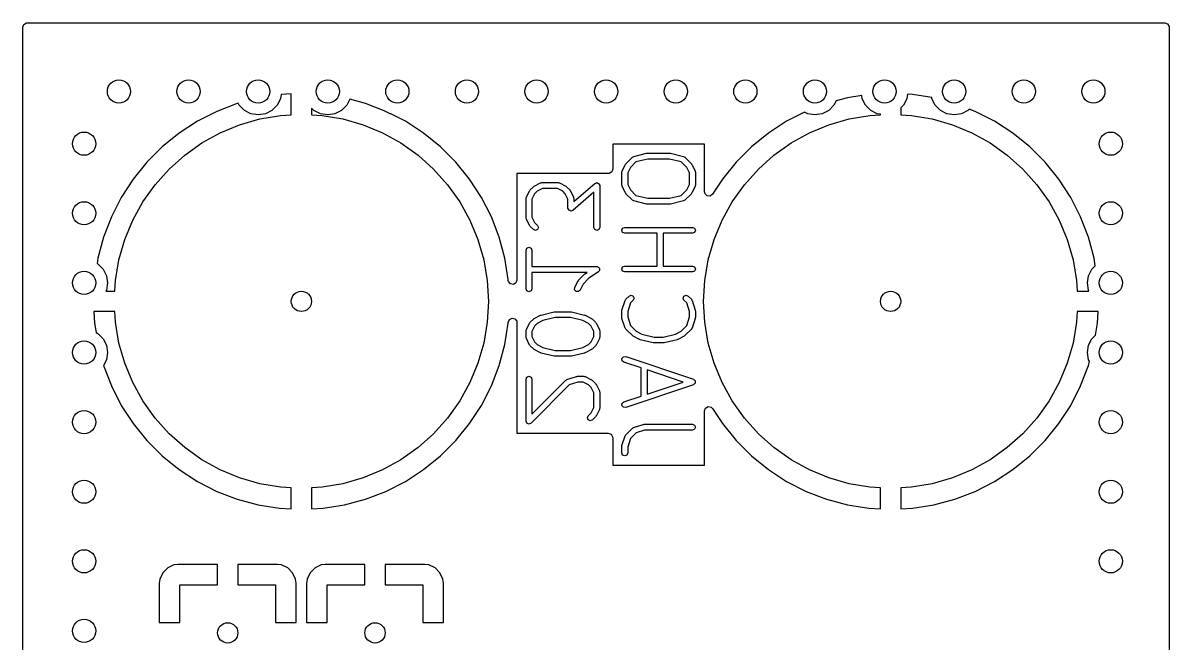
# Model space of a CAD drawing. Extents: x 5.46 to 6.24, y -4.92 to -3.35.
# Drawn here: x 5.458 to 6.235, y -3.766 to -3.345 of the extents above; entities that cross this region are included whole.
import ezdxf

# ---------------------------------------------------------------- set-up
doc = ezdxf.new("R2010")
doc.units = 0
doc.header["$MEASUREMENT"] = 0
doc.layers.add('BLACK', color=7, linetype='CONTINUOUS')

msp = doc.modelspace()

# ---------------------------------------------------------------- linework, layer by layer
at = {"layer": 'BLACK', "linetype": 'CONTINUOUS'}
for p, q in [((5.4582, -3.34606), (5.45995, -3.34505)), ((5.45995, -3.34505), (5.46046, -3.345)), ((5.46046, -3.345), (6.23254, -3.345)), ((6.23254, -3.345), (6.23444, -3.3457)), ((5.4575, -3.34796), (5.4582, -3.34606)), ((5.4575, -3.54098), (5.4575, -3.34796)), ((6.23444, -3.3457), (6.23545, -3.34745)), ((6.23545, -3.34745), (6.2355, -3.34796)), ((6.2355, -3.34796), (6.2355, -4.92004)), ((5.60288, -3.39975), (5.58908, -3.40504)), ((5.60365, -3.39954), (5.60288, -3.39975)), ((5.60433, -3.40087), (5.60365, -3.39954)), ((5.63227, -3.39644), (5.63001, -3.40087)), ((5.63272, -3.39356), (5.63227, -3.39644)), ((5.63952, -3.3932), (5.63272, -3.39356)), ((5.63952, -3.40739), (5.63952, -3.3932)), ((5.63952, -3.3932), (5.63952, -3.3932)), ((5.6793, -3.39685), (5.67726, -3.40087)), ((5.69012, -3.39975), (5.6793, -3.39685)), ((5.70273, -3.40459), (5.69012, -3.39975)), ((6.00943, -3.39799), (6.00796, -3.40087)), ((6.01715, -3.39592), (6.00943, -3.39799)), ((6.02694, -3.39437), (6.01715, -3.39592)), ((6.01715, -3.39592), (6.01715, -3.39592)), ((6.02727, -3.39644), (6.02694, -3.39437)), ((6.02952, -3.40087), (6.02727, -3.39644)), ((6.05746, -3.39644), (6.05521, -3.40087)), ((6.05794, -3.39344), (6.05746, -3.39644)), ((6.06126, -3.39361), (6.05794, -3.39344)), ((6.07439, -3.39569), (6.06126, -3.39361)), ((6.07451, -3.39644), (6.07439, -3.39569)), ((6.07677, -3.40087), (6.07451, -3.39644)), ((5.58908, -3.40504), (5.57592, -3.41175)), ((5.58908, -3.40504), (5.58908, -3.40504)), ((5.60784, -3.40438), (5.60433, -3.40087)), ((5.61226, -3.40664), (5.60784, -3.40438)), ((5.61717, -3.40741), (5.61226, -3.40664)), ((5.62207, -3.40664), (5.61717, -3.40741)), ((5.6265, -3.40438), (5.62207, -3.40664)), ((5.63001, -3.40087), (5.6265, -3.40438)), ((5.63228, -3.4078), (5.63952, -3.40739)), ((5.65508, -3.40438), (5.65348, -3.40278)), ((5.65348, -3.40278), (5.65348, -3.40739)), ((5.65348, -3.40739), (5.66072, -3.4078)), ((5.65951, -3.40664), (5.65508, -3.40438)), ((5.66441, -3.40741), (5.65951, -3.40664)), ((5.66932, -3.40664), (5.66441, -3.40741)), ((5.67374, -3.40438), (5.66932, -3.40664)), ((5.67726, -3.40087), (5.67374, -3.40438)), ((5.70675, -3.40664), (5.70273, -3.40459)), ((5.70718, -3.4067), (5.70675, -3.40664)), ((5.71708, -3.41175), (5.70718, -3.4067)), ((5.98809, -3.40555), (5.97592, -3.41175)), ((5.99022, -3.40664), (5.98809, -3.40555)), ((5.99512, -3.40741), (5.99022, -3.40664)), ((6.00003, -3.40664), (5.99512, -3.40741)), ((6.00445, -3.40438), (6.00003, -3.40664)), ((6.00796, -3.40087), (6.00445, -3.40438)), ((6.03304, -3.40438), (6.02952, -3.40087)), ((6.03228, -3.4078), (6.03952, -3.40739)), ((6.03746, -3.40664), (6.03304, -3.40438)), ((6.03952, -3.40696), (6.03746, -3.40664)), ((6.03952, -3.40739), (6.03952, -3.40696)), ((6.05521, -3.40087), (6.05348, -3.40259)), ((6.05348, -3.40259), (6.05348, -3.40739)), ((6.05348, -3.40739), (6.06072, -3.4078)), ((6.08028, -3.40438), (6.07677, -3.40087)), ((6.0847, -3.40664), (6.08028, -3.40438)), ((6.08961, -3.40741), (6.0847, -3.40664)), ((6.09452, -3.40664), (6.08961, -3.40741)), ((6.09894, -3.40438), (6.09452, -3.40664)), ((6.09984, -3.40348), (6.09894, -3.40438)), ((6.10392, -3.40504), (6.09984, -3.40348)), ((6.11708, -3.41175), (6.10392, -3.40504)), ((6.10392, -3.40504), (6.10392, -3.40504)), ((5.57592, -3.41175), (5.56353, -3.4198)), ((5.5914, -3.41958), (5.60455, -3.41413)), ((5.60455, -3.41413), (5.61824, -3.41018)), ((5.61824, -3.41018), (5.63228, -3.4078)), ((5.66072, -3.4078), (5.67476, -3.41018)), ((5.67476, -3.41018), (5.68845, -3.41413)), ((5.68845, -3.41413), (5.7016, -3.41958)), ((5.72947, -3.4198), (5.71708, -3.41175)), ((5.97592, -3.41175), (5.96353, -3.4198)), ((5.9914, -3.41958), (6.00455, -3.41413)), ((6.00455, -3.41413), (6.01824, -3.41018)), ((6.01824, -3.41018), (6.03228, -3.4078)), ((6.06072, -3.4078), (6.07476, -3.41018)), ((6.07476, -3.41018), (6.08845, -3.41413)), ((6.08845, -3.41413), (6.1016, -3.41958)), ((6.12947, -3.4198), (6.11708, -3.41175)), ((5.56353, -3.4198), (5.55204, -3.4291)), ((5.56353, -3.4198), (5.56353, -3.4198)), ((5.57893, -3.42647), (5.5914, -3.41958)), ((5.7016, -3.41958), (5.71407, -3.42647)), ((5.74096, -3.4291), (5.72947, -3.4198)), ((5.72947, -3.4198), (5.72947, -3.4198)), ((5.96353, -3.4198), (5.95204, -3.4291)), ((5.96353, -3.4198), (5.96353, -3.4198)), ((5.97893, -3.42647), (5.9914, -3.41958)), ((6.1016, -3.41958), (6.11407, -3.42647)), ((6.14096, -3.4291), (6.12947, -3.4198)), ((6.12947, -3.4198), (6.12947, -3.4198)), ((5.55204, -3.4291), (5.5416, -3.43954)), ((5.55204, -3.4291), (5.55204, -3.4291)), ((5.56732, -3.43471), (5.57893, -3.42647)), ((5.71407, -3.42647), (5.72568, -3.43471)), ((5.7514, -3.43954), (5.74096, -3.4291)), ((5.74096, -3.4291), (5.74096, -3.4291)), ((5.9202, -3.42734), (5.85783, -3.42734)), ((5.85783, -3.42734), (5.85783, -3.44425)), ((5.9202, -3.45966), (5.9202, -3.42734)), ((5.95204, -3.4291), (5.9416, -3.43954)), ((5.95204, -3.4291), (5.95204, -3.4291)), ((5.96732, -3.43471), (5.97893, -3.42647)), ((6.11407, -3.42647), (6.12568, -3.43471)), ((6.1514, -3.43954), (6.14096, -3.4291)), ((6.14096, -3.4291), (6.14096, -3.4291)), ((5.5567, -3.4442), (5.56732, -3.43471)), ((5.72568, -3.43471), (5.7363, -3.4442)), ((5.86679, -3.44055), (5.87117, -3.43617)), ((5.87117, -3.43617), (5.87167, -3.43596)), ((5.87167, -3.43596), (5.8721, -3.43564)), ((5.8721, -3.43564), (5.88087, -3.43345)), ((5.8816, -3.43739), (5.87361, -3.43939)), ((5.88087, -3.43345), (5.88112, -3.43349)), ((5.88112, -3.43349), (5.88135, -3.43339)), ((5.88135, -3.43339), (5.89668, -3.43339)), ((5.89644, -3.43739), (5.8816, -3.43739)), ((5.90442, -3.43939), (5.89644, -3.43739)), ((5.89668, -3.43339), (5.89692, -3.43349)), ((5.89692, -3.43349), (5.89717, -3.43345)), ((5.89717, -3.43345), (5.90593, -3.43564)), ((5.90593, -3.43564), (5.90636, -3.43596)), ((5.90636, -3.43596), (5.90686, -3.43617)), ((5.90686, -3.43617), (5.91124, -3.44055)), ((5.9567, -3.4442), (5.96732, -3.43471)), ((6.12568, -3.43471), (6.1363, -3.4442)), ((5.5416, -3.43954), (5.5323, -3.45103)), ((5.5416, -3.43954), (5.5416, -3.43954)), ((5.54721, -3.45482), (5.5567, -3.4442)), ((5.7363, -3.4442), (5.74579, -3.45482)), ((5.7607, -3.45103), (5.7514, -3.43954)), ((5.7514, -3.43954), (5.7514, -3.43954)), ((5.85714, -3.44615), (5.85539, -3.44716)), ((5.85783, -3.44425), (5.85714, -3.44615)), ((5.86402, -3.44635), (5.8642, -3.44592)), ((5.86402, -3.45511), (5.86402, -3.44635)), ((5.8642, -3.44592), (5.86423, -3.44545)), ((5.86423, -3.44545), (5.86642, -3.44107)), ((5.86642, -3.44107), (5.86667, -3.44085)), ((5.86667, -3.44085), (5.86679, -3.44055)), ((5.86985, -3.44315), (5.86802, -3.44682)), ((5.87361, -3.43939), (5.86985, -3.44315)), ((5.90818, -3.44315), (5.90442, -3.43939)), ((5.91002, -3.44682), (5.90818, -3.44315)), ((5.91124, -3.44055), (5.91137, -3.44085)), ((5.91137, -3.44085), (5.91162, -3.44107)), ((5.91162, -3.44107), (5.91381, -3.44545)), ((5.91381, -3.44545), (5.91384, -3.44592)), ((5.91384, -3.44592), (5.91402, -3.44635)), ((5.91402, -3.44635), (5.91402, -3.45511)), ((5.9416, -3.43954), (5.9323, -3.45103)), ((5.9416, -3.43954), (5.9416, -3.43954)), ((5.94721, -3.45482), (5.9567, -3.4442)), ((6.1363, -3.4442), (6.14579, -3.45482)), ((6.1607, -3.45103), (6.1514, -3.43954)), ((6.1514, -3.43954), (6.1514, -3.43954)), ((5.5323, -3.45103), (5.52425, -3.46342)), ((5.5323, -3.45103), (5.5323, -3.45103)), ((5.76875, -3.46342), (5.7607, -3.45103)), ((5.7607, -3.45103), (5.7607, -3.45103)), ((5.85487, -3.44721), (5.79283, -3.44721)), ((5.79283, -3.44721), (5.79283, -3.51961)), ((5.8045, -3.4558), (5.80889, -3.4536)), ((5.80889, -3.4536), (5.80935, -3.45357)), ((5.80935, -3.45357), (5.80978, -3.45339)), ((5.80978, -3.45339), (5.82073, -3.45339)), ((5.82073, -3.45339), (5.82116, -3.45357)), ((5.82116, -3.45357), (5.82163, -3.4536)), ((5.82163, -3.4536), (5.82601, -3.4558)), ((5.83149, -3.46632), (5.8457, -3.45389)), ((5.8457, -3.45389), (5.84637, -3.45366)), ((5.84637, -3.45366), (5.84702, -3.45339)), ((5.84702, -3.45339), (5.84708, -3.45342)), ((5.84708, -3.45342), (5.84715, -3.4534)), ((5.84715, -3.4534), (5.84778, -3.45371)), ((5.84778, -3.45371), (5.84843, -3.45398)), ((5.84843, -3.45398), (5.84846, -3.45404)), ((5.84846, -3.45404), (5.84852, -3.45408)), ((5.84852, -3.45408), (5.84875, -3.45474)), ((5.85539, -3.44716), (5.85487, -3.44721)), ((5.86802, -3.44682), (5.86802, -3.45464)), ((5.91002, -3.45464), (5.91002, -3.44682)), ((5.9323, -3.45103), (5.92565, -3.46127)), ((5.9323, -3.45103), (5.9323, -3.45103)), ((6.16875, -3.46342), (6.1607, -3.45103)), ((6.1607, -3.45103), (6.1607, -3.45103)), ((5.53897, -3.46643), (5.54721, -3.45482)), ((5.74579, -3.45482), (5.75403, -3.46643)), ((5.79923, -3.46326), (5.80142, -3.45888)), ((5.80142, -3.45888), (5.80167, -3.45866)), ((5.80167, -3.45866), (5.80179, -3.45836)), ((5.80179, -3.45836), (5.80398, -3.45617)), ((5.80485, -3.46096), (5.80302, -3.46463)), ((5.80398, -3.45617), (5.80429, -3.45604)), ((5.80429, -3.45604), (5.8045, -3.4558)), ((5.80658, -3.45923), (5.80485, -3.46096)), ((5.81025, -3.45739), (5.80658, -3.45923)), ((5.82026, -3.45739), (5.81025, -3.45739)), ((5.82393, -3.45923), (5.82026, -3.45739)), ((5.82566, -3.46096), (5.82393, -3.45923)), ((5.82749, -3.46463), (5.82566, -3.46096)), ((5.82601, -3.4558), (5.82622, -3.45604)), ((5.82622, -3.45604), (5.82653, -3.45617)), ((5.82653, -3.45617), (5.82872, -3.45836)), ((5.82872, -3.45836), (5.82884, -3.45866)), ((5.82884, -3.45866), (5.82909, -3.45888)), ((5.82909, -3.45888), (5.83128, -3.46326)), ((5.84502, -3.4598), (5.83081, -3.47223)), ((5.84502, -3.48387), (5.84502, -3.4598)), ((5.84875, -3.45474), (5.84902, -3.45539)), ((5.84902, -3.45539), (5.84902, -3.48387)), ((5.8642, -3.45554), (5.86402, -3.45511)), ((5.86423, -3.456), (5.8642, -3.45554)), ((5.86642, -3.46038), (5.86423, -3.456)), ((5.86667, -3.4606), (5.86642, -3.46038)), ((5.86679, -3.4609), (5.86667, -3.4606)), ((5.87117, -3.46528), (5.86679, -3.4609)), ((5.86802, -3.45464), (5.86985, -3.4583)), ((5.86985, -3.4583), (5.87361, -3.46206)), ((5.87361, -3.46206), (5.8816, -3.46406)), ((5.89644, -3.46406), (5.90442, -3.46206)), ((5.90442, -3.46206), (5.90818, -3.4583)), ((5.91124, -3.4609), (5.90686, -3.46528)), ((5.90818, -3.4583), (5.91002, -3.45464)), ((5.91137, -3.4606), (5.91124, -3.4609)), ((5.91162, -3.46038), (5.91137, -3.4606)), ((5.91381, -3.456), (5.91162, -3.46038)), ((5.91384, -3.45554), (5.91381, -3.456)), ((5.91402, -3.45511), (5.91384, -3.45554)), ((5.92052, -3.461), (5.9202, -3.45966)), ((5.92201, -3.46238), (5.92052, -3.461)), ((5.92565, -3.46127), (5.92403, -3.46249)), ((5.93897, -3.46643), (5.94721, -3.45482)), ((6.14579, -3.45482), (6.15403, -3.46643)), ((5.52425, -3.46342), (5.51754, -3.47658)), ((5.53208, -3.4789), (5.53897, -3.46643)), ((5.75403, -3.46643), (5.76092, -3.4789)), ((5.77546, -3.47658), (5.76875, -3.46342)), ((5.79902, -3.46416), (5.7992, -3.46373)), ((5.79902, -3.4773), (5.79902, -3.46416)), ((5.7992, -3.46373), (5.79923, -3.46326)), ((5.80302, -3.46463), (5.80302, -3.47683)), ((5.82749, -3.47073), (5.82749, -3.46463)), ((5.83128, -3.46326), (5.83132, -3.46373)), ((5.83132, -3.46373), (5.83149, -3.46416)), ((5.83149, -3.46416), (5.83149, -3.46632)), ((5.87167, -3.46549), (5.87117, -3.46528)), ((5.8721, -3.46581), (5.87167, -3.46549)), ((5.88087, -3.468), (5.8721, -3.46581)), ((5.88112, -3.46796), (5.88087, -3.468)), ((5.88135, -3.46806), (5.88112, -3.46796)), ((5.89668, -3.46806), (5.88135, -3.46806)), ((5.8816, -3.46406), (5.89644, -3.46406)), ((5.89692, -3.46796), (5.89668, -3.46806)), ((5.89717, -3.468), (5.89692, -3.46796)), ((5.90593, -3.46581), (5.89717, -3.468)), ((5.90636, -3.46549), (5.90593, -3.46581)), ((5.90686, -3.46528), (5.90636, -3.46549)), ((5.92403, -3.46249), (5.92201, -3.46238)), ((5.93208, -3.4789), (5.93897, -3.46643)), ((6.15403, -3.46643), (6.16092, -3.4789)), ((6.17546, -3.47658), (6.16875, -3.46342)), ((5.51754, -3.47658), (5.51225, -3.49038)), ((5.51754, -3.47658), (5.51754, -3.47658)), ((5.78075, -3.49038), (5.77546, -3.47658)), ((5.77546, -3.47658), (5.77546, -3.47658)), ((5.7992, -3.47773), (5.79902, -3.4773)), ((5.80302, -3.47683), (5.80485, -3.48049)), ((5.82776, -3.47138), (5.82749, -3.47073)), ((5.82799, -3.47204), (5.82776, -3.47138)), ((5.82805, -3.47208), (5.82799, -3.47204)), ((5.82808, -3.47214), (5.82805, -3.47208)), ((5.82873, -3.47241), (5.82808, -3.47214)), ((5.82936, -3.47272), (5.82873, -3.47241)), ((5.82943, -3.4727), (5.82936, -3.47272)), ((5.82949, -3.47273), (5.82943, -3.4727)), ((5.83014, -3.47246), (5.82949, -3.47273)), ((5.83081, -3.47223), (5.83014, -3.47246)), ((6.18075, -3.49038), (6.17546, -3.47658)), ((6.17546, -3.47658), (6.17546, -3.47658)), ((5.52663, -3.49205), (5.53208, -3.4789)), ((5.76092, -3.4789), (5.76637, -3.49205)), ((5.79923, -3.47819), (5.7992, -3.47773)), ((5.80142, -3.48257), (5.79923, -3.47819)), ((5.80167, -3.48279), (5.80142, -3.48257)), ((5.80179, -3.48309), (5.80167, -3.48279)), ((5.80398, -3.48528), (5.80179, -3.48309)), ((5.8054, -3.48587), (5.80398, -3.48528)), ((5.80485, -3.48049), (5.80681, -3.48246)), ((5.80681, -3.48528), (5.8054, -3.48587)), ((5.80681, -3.48246), (5.8074, -3.48387)), ((5.8074, -3.48387), (5.80681, -3.48528)), ((5.8456, -3.48528), (5.84502, -3.48387)), ((5.84702, -3.48587), (5.8456, -3.48528)), ((5.84843, -3.48528), (5.84702, -3.48587)), ((5.84902, -3.48387), (5.84843, -3.48528)), ((5.86402, -3.48577), (5.8646, -3.48436)), ((5.8646, -3.48436), (5.86602, -3.48377)), ((5.86602, -3.48377), (5.91202, -3.48377)), ((5.91202, -3.48377), (5.91343, -3.48436)), ((5.91343, -3.48436), (5.91402, -3.48577)), ((5.92663, -3.49205), (5.93208, -3.4789)), ((6.16092, -3.4789), (6.16637, -3.49205)), ((5.51225, -3.49038), (5.50842, -3.50465)), ((5.52268, -3.50574), (5.52663, -3.49205)), ((5.76637, -3.49205), (5.77032, -3.50574)), ((5.78458, -3.50465), (5.78075, -3.49038)), ((5.8646, -3.48719), (5.86402, -3.48577)), ((5.86602, -3.48777), (5.8646, -3.48719)), ((5.88811, -3.48777), (5.86602, -3.48777)), ((5.88811, -3.51006), (5.88811, -3.48777)), ((5.91202, -3.48777), (5.89211, -3.48777)), ((5.89211, -3.48777), (5.89211, -3.51006)), ((5.91343, -3.48719), (5.91202, -3.48777)), ((5.91402, -3.48577), (5.91343, -3.48719)), ((5.92268, -3.50574), (5.92663, -3.49205)), ((6.16637, -3.49205), (6.17032, -3.50574)), ((6.18458, -3.50465), (6.18075, -3.49038)), ((5.79902, -3.4992), (5.7996, -3.49779)), ((5.79902, -3.52549), (5.79902, -3.4992)), ((5.7996, -3.49779), (5.80102, -3.4972)), ((5.80102, -3.4972), (5.80243, -3.49779)), ((5.80243, -3.49779), (5.80302, -3.4992)), ((5.80302, -3.4992), (5.80302, -3.51035)), ((5.50842, -3.50465), (5.50784, -3.50834)), ((5.50784, -3.50834), (5.50839, -3.50862)), ((5.50839, -3.50862), (5.5119, -3.51213)), ((5.50842, -3.50465), (5.50842, -3.50465)), ((5.5203, -3.51978), (5.52268, -3.50574)), ((5.77032, -3.50574), (5.7727, -3.51978)), ((5.78689, -3.51924), (5.78458, -3.50465)), ((5.78458, -3.50465), (5.78458, -3.50465)), ((5.9203, -3.51978), (5.92268, -3.50574)), ((6.17032, -3.50574), (6.1727, -3.51978)), ((6.18539, -3.5098), (6.18458, -3.50465)), ((6.18458, -3.50465), (6.18458, -3.50465)), ((5.5119, -3.51213), (5.51416, -3.51656)), ((5.80302, -3.51035), (5.84702, -3.51035)), ((5.84041, -3.51435), (5.80302, -3.51435)), ((5.80302, -3.51435), (5.80302, -3.52549)), ((5.83465, -3.51969), (5.83903, -3.51531)), ((5.83903, -3.51531), (5.83922, -3.51523)), ((5.83922, -3.51523), (5.83934, -3.51506)), ((5.83934, -3.51506), (5.84041, -3.51435)), ((5.84813, -3.51401), (5.84172, -3.51828)), ((5.84702, -3.51035), (5.84721, -3.51042)), ((5.84721, -3.51042), (5.84741, -3.51038)), ((5.84741, -3.51038), (5.84789, -3.51071)), ((5.84789, -3.51071), (5.84843, -3.51093)), ((5.84824, -3.51384), (5.84813, -3.51401)), ((5.84843, -3.51376), (5.84824, -3.51384)), ((5.84843, -3.51093), (5.84851, -3.51112)), ((5.84865, -3.51322), (5.84843, -3.51376)), ((5.84851, -3.51112), (5.84868, -3.51124)), ((5.84898, -3.51274), (5.84865, -3.51322)), ((5.84868, -3.51124), (5.84879, -3.51181)), ((5.84879, -3.51181), (5.84902, -3.51235)), ((5.84902, -3.51235), (5.84894, -3.51254)), ((5.84894, -3.51254), (5.84898, -3.51274)), ((5.86402, -3.51206), (5.8646, -3.51065)), ((5.8646, -3.51347), (5.86402, -3.51206)), ((5.8646, -3.51065), (5.86602, -3.51006)), ((5.86602, -3.51406), (5.8646, -3.51347)), ((5.86602, -3.51006), (5.88811, -3.51006)), ((5.89011, -3.51406), (5.86602, -3.51406)), ((5.91202, -3.51406), (5.89011, -3.51406)), ((5.89211, -3.51006), (5.91202, -3.51006)), ((5.91202, -3.51006), (5.91343, -3.51065)), ((5.91343, -3.51347), (5.91202, -3.51406)), ((5.91343, -3.51065), (5.91402, -3.51206)), ((5.91402, -3.51206), (5.91343, -3.51347)), ((6.18081, -3.51656), (6.18307, -3.51213)), ((6.18307, -3.51213), (6.18539, -3.5098)), ((5.51416, -3.51656), (5.51493, -3.52146)), ((5.51493, -3.52146), (5.51416, -3.52637)), ((5.51989, -3.52702), (5.5203, -3.51978)), ((5.7727, -3.51978), (5.7735, -3.534)), ((5.78692, -3.51976), (5.78689, -3.51924)), ((5.78709, -3.52062), (5.78692, -3.51976)), ((5.78839, -3.52217), (5.78709, -3.52062)), ((5.79039, -3.52252), (5.78839, -3.52217)), ((5.79214, -3.52151), (5.79039, -3.52252)), ((5.79283, -3.51961), (5.79214, -3.52151)), ((5.83209, -3.52459), (5.83428, -3.52021)), ((5.83428, -3.52021), (5.83452, -3.52)), ((5.83452, -3.52), (5.83465, -3.51969)), ((5.83771, -3.52229), (5.83566, -3.52638)), ((5.84172, -3.51828), (5.83771, -3.52229)), ((5.9195, -3.534), (5.9203, -3.51978)), ((6.1727, -3.51978), (6.17311, -3.52702)), ((6.18004, -3.52146), (6.18081, -3.51656)), ((6.18081, -3.52637), (6.18004, -3.52146)), ((5.51416, -3.52637), (5.51383, -3.52702)), ((5.51383, -3.52702), (5.51989, -3.52702)), ((5.7996, -3.5269), (5.79902, -3.52549)), ((5.80102, -3.52749), (5.7996, -3.5269)), ((5.80243, -3.5269), (5.80102, -3.52749)), ((5.80302, -3.52549), (5.80243, -3.5269)), ((5.83198, -3.52612), (5.83209, -3.52459)), ((5.83298, -3.52728), (5.83198, -3.52612)), ((5.83451, -3.52739), (5.83298, -3.52728)), ((5.83566, -3.52638), (5.83451, -3.52739)), ((5.86679, -3.53255), (5.86898, -3.53036)), ((5.86898, -3.53036), (5.8704, -3.52977)), ((5.8704, -3.52977), (5.87181, -3.53036)), ((5.87181, -3.53036), (5.8724, -3.53177)), ((5.8724, -3.53177), (5.87181, -3.53319)), ((5.90564, -3.53177), (5.90622, -3.53036)), ((5.90622, -3.53319), (5.90564, -3.53177)), ((5.90622, -3.53036), (5.90764, -3.52977)), ((5.90764, -3.52977), (5.90905, -3.53036)), ((5.90905, -3.53036), (5.91124, -3.53255)), ((6.17311, -3.52702), (6.18114, -3.52702)), ((6.18114, -3.52702), (6.18081, -3.52637)), ((5.7735, -3.534), (5.7727, -3.54822)), ((5.86412, -3.5399), (5.86631, -3.53333)), ((5.86631, -3.53333), (5.86662, -3.53298)), ((5.86662, -3.53298), (5.86679, -3.53255)), ((5.86996, -3.53505), (5.86802, -3.54086)), ((5.87181, -3.53319), (5.86996, -3.53505)), ((5.90808, -3.53505), (5.90622, -3.53319)), ((5.91002, -3.54086), (5.90808, -3.53505)), ((5.91124, -3.53255), (5.91142, -3.53298)), ((5.91142, -3.53298), (5.91172, -3.53333)), ((5.91172, -3.53333), (5.91391, -3.5399)), ((5.9203, -3.54822), (5.9195, -3.534)), ((5.4575, -3.79283), (5.4575, -3.54098)), ((5.51989, -3.54098), (5.5057, -3.54098)), ((5.5057, -3.54098), (5.50611, -3.54876)), ((5.5203, -3.54822), (5.51989, -3.54098)), ((5.78692, -3.54824), (5.78771, -3.54637)), ((5.78771, -3.54637), (5.78951, -3.54545)), ((5.78951, -3.54545), (5.79148, -3.54591)), ((5.79148, -3.54591), (5.7927, -3.54753)), ((5.7927, -3.54753), (5.79283, -3.54839)), ((5.80179, -3.54817), (5.80398, -3.54598)), ((5.80398, -3.54598), (5.80429, -3.54585)), ((5.80429, -3.54585), (5.8045, -3.5456)), ((5.8045, -3.5456), (5.80889, -3.54341)), ((5.81048, -3.54709), (5.80658, -3.54904)), ((5.80889, -3.54341), (5.80911, -3.5434)), ((5.80911, -3.5434), (5.80929, -3.54326)), ((5.80929, -3.54326), (5.81806, -3.54107)), ((5.81879, -3.54501), (5.81048, -3.54709)), ((5.81806, -3.54107), (5.81831, -3.54111)), ((5.81831, -3.54111), (5.81854, -3.54101)), ((5.81854, -3.54101), (5.82949, -3.54101)), ((5.82925, -3.54501), (5.81879, -3.54501)), ((5.83756, -3.54709), (5.82925, -3.54501)), ((5.82949, -3.54101), (5.82973, -3.54111)), ((5.82973, -3.54111), (5.82998, -3.54107)), ((5.82998, -3.54107), (5.83874, -3.54326)), ((5.84145, -3.54904), (5.83756, -3.54709)), ((5.83874, -3.54326), (5.83892, -3.5434)), ((5.83892, -3.5434), (5.83915, -3.54341)), ((5.83915, -3.54341), (5.84353, -3.5456)), ((5.84353, -3.5456), (5.84375, -3.54585)), ((5.84375, -3.54585), (5.84405, -3.54598)), ((5.84405, -3.54598), (5.84624, -3.54817)), ((5.86402, -3.54054), (5.86414, -3.54023)), ((5.86402, -3.54492), (5.86402, -3.54054)), ((5.86414, -3.54522), (5.86402, -3.54492)), ((5.86414, -3.54023), (5.86412, -3.5399)), ((5.86412, -3.54555), (5.86414, -3.54522)), ((5.86631, -3.55212), (5.86412, -3.54555)), ((5.86802, -3.54086), (5.86802, -3.54459)), ((5.86802, -3.54459), (5.86996, -3.55041)), ((5.90808, -3.55041), (5.91002, -3.54459)), ((5.91002, -3.54459), (5.91002, -3.54086)), ((5.91391, -3.54555), (5.91172, -3.55212)), ((5.91391, -3.5399), (5.91389, -3.54023)), ((5.91389, -3.54023), (5.91402, -3.54054)), ((5.91402, -3.54492), (5.91389, -3.54522)), ((5.91389, -3.54522), (5.91391, -3.54555)), ((5.91402, -3.54054), (5.91402, -3.54492)), ((6.17311, -3.54098), (6.1727, -3.54822)), ((6.1873, -3.54098), (6.17311, -3.54098)), ((6.18689, -3.54876), (6.1873, -3.54098)), ((5.50611, -3.54876), (5.50714, -3.55522)), ((5.50714, -3.55522), (5.50839, -3.55586)), ((5.52268, -3.56226), (5.5203, -3.54822)), ((5.7727, -3.54822), (5.77032, -3.56226)), ((5.78458, -3.56335), (5.78689, -3.54876)), ((5.78689, -3.54876), (5.78692, -3.54824)), ((5.79283, -3.54839), (5.79283, -3.62348)), ((5.79902, -3.55396), (5.7992, -3.55353)), ((5.79902, -3.55835), (5.79902, -3.55396)), ((5.7992, -3.55353), (5.79923, -3.55307)), ((5.79923, -3.55307), (5.80142, -3.54869)), ((5.80142, -3.54869), (5.80167, -3.54847)), ((5.80167, -3.54847), (5.80179, -3.54817)), ((5.80485, -3.55077), (5.80302, -3.55444)), ((5.80302, -3.55444), (5.80302, -3.55787)), ((5.80658, -3.54904), (5.80485, -3.55077)), ((5.84318, -3.55077), (5.84145, -3.54904)), ((5.84502, -3.55444), (5.84318, -3.55077)), ((5.84502, -3.55787), (5.84502, -3.55444)), ((5.84624, -3.54817), (5.84637, -3.54847)), ((5.84637, -3.54847), (5.84662, -3.54869)), ((5.84662, -3.54869), (5.84881, -3.55307)), ((5.84881, -3.55307), (5.84884, -3.55353)), ((5.84884, -3.55353), (5.84902, -3.55396)), ((5.84902, -3.55396), (5.84902, -3.55835)), ((5.86662, -3.55247), (5.86631, -3.55212)), ((5.86679, -3.5529), (5.86662, -3.55247)), ((5.87117, -3.55728), (5.86679, -3.5529)), ((5.86996, -3.55041), (5.87377, -3.55423)), ((5.87377, -3.55423), (5.87767, -3.55617)), ((5.90037, -3.55617), (5.90426, -3.55423)), ((5.90426, -3.55423), (5.90808, -3.55041)), ((5.91124, -3.5529), (5.90686, -3.55728)), ((5.91142, -3.55247), (5.91124, -3.5529)), ((5.91172, -3.55212), (5.91142, -3.55247)), ((5.92268, -3.56226), (5.9203, -3.54822)), ((6.1727, -3.54822), (6.17032, -3.56226)), ((6.18561, -3.55683), (6.18689, -3.54876)), ((5.50839, -3.55586), (5.5119, -3.55937)), ((5.5119, -3.55937), (5.51416, -3.5638)), ((5.52663, -3.57595), (5.52268, -3.56226)), ((5.77032, -3.56226), (5.76637, -3.57595)), ((5.7992, -3.55878), (5.79902, -3.55835)), ((5.79923, -3.55924), (5.7992, -3.55878)), ((5.80142, -3.56362), (5.79923, -3.55924)), ((5.80302, -3.55787), (5.80485, -3.56154)), ((5.80485, -3.56154), (5.80658, -3.56327)), ((5.84145, -3.56327), (5.84318, -3.56154)), ((5.84318, -3.56154), (5.84502, -3.55787)), ((5.84881, -3.55924), (5.84662, -3.56362)), ((5.84884, -3.55878), (5.84881, -3.55924)), ((5.84902, -3.55835), (5.84884, -3.55878)), ((5.87148, -3.55741), (5.87117, -3.55728)), ((5.87169, -3.55766), (5.87148, -3.55741)), ((5.87608, -3.55985), (5.87169, -3.55766)), ((5.8763, -3.55987), (5.87608, -3.55985)), ((5.87648, -3.56), (5.8763, -3.55987)), ((5.88525, -3.56219), (5.87648, -3.56)), ((5.87767, -3.55617), (5.88598, -3.55825)), ((5.8855, -3.56215), (5.88525, -3.56219)), ((5.88573, -3.56225), (5.8855, -3.56215)), ((5.8923, -3.56225), (5.88573, -3.56225)), ((5.88598, -3.55825), (5.89206, -3.55825)), ((5.89206, -3.55825), (5.90037, -3.55617)), ((5.89254, -3.56215), (5.8923, -3.56225)), ((5.89279, -3.56219), (5.89254, -3.56215)), ((5.90155, -3.56), (5.89279, -3.56219)), ((5.90173, -3.55987), (5.90155, -3.56)), ((5.90196, -3.55985), (5.90173, -3.55987)), ((5.90634, -3.55766), (5.90196, -3.55985)), ((5.90656, -3.55741), (5.90634, -3.55766)), ((5.90686, -3.55728), (5.90656, -3.55741)), ((5.92663, -3.57595), (5.92268, -3.56226)), ((6.17032, -3.56226), (6.16637, -3.57595)), ((6.18081, -3.5638), (6.18307, -3.55937)), ((6.18307, -3.55937), (6.18561, -3.55683)), ((5.51416, -3.5638), (5.51493, -3.5687)), ((5.51493, -3.5687), (5.51416, -3.57361)), ((5.78075, -3.57762), (5.78458, -3.56335)), ((5.78458, -3.56335), (5.78458, -3.56335)), ((5.80167, -3.56384), (5.80142, -3.56362)), ((5.80179, -3.56414), (5.80167, -3.56384)), ((5.80398, -3.56633), (5.80179, -3.56414)), ((5.80429, -3.56646), (5.80398, -3.56633)), ((5.8045, -3.56671), (5.80429, -3.56646)), ((5.80889, -3.5689), (5.8045, -3.56671)), ((5.80658, -3.56327), (5.81048, -3.56522)), ((5.80911, -3.56891), (5.80889, -3.5689)), ((5.80929, -3.56905), (5.80911, -3.56891)), ((5.81806, -3.57124), (5.80929, -3.56905)), ((5.81048, -3.56522), (5.81879, -3.5673)), ((5.81879, -3.5673), (5.82925, -3.5673)), ((5.82925, -3.5673), (5.83756, -3.56522)), ((5.83874, -3.56905), (5.82998, -3.57124)), ((5.83756, -3.56522), (5.84145, -3.56327)), ((5.83892, -3.56891), (5.83874, -3.56905)), ((5.83915, -3.5689), (5.83892, -3.56891)), ((5.84353, -3.56671), (5.83915, -3.5689)), ((5.84375, -3.56646), (5.84353, -3.56671)), ((5.84405, -3.56633), (5.84375, -3.56646)), ((5.84624, -3.56414), (5.84405, -3.56633)), ((5.84637, -3.56384), (5.84624, -3.56414)), ((5.84662, -3.56362), (5.84637, -3.56384)), ((6.18004, -3.5687), (6.18081, -3.5638)), ((6.18081, -3.57361), (6.18004, -3.5687)), ((5.51416, -3.57361), (5.5122, -3.57745)), ((5.5122, -3.57745), (5.51225, -3.57762)), ((5.51225, -3.57762), (5.51754, -3.59142)), ((5.53208, -3.5891), (5.52663, -3.57595)), ((5.76637, -3.57595), (5.76092, -3.5891)), ((5.77546, -3.59142), (5.78075, -3.57762)), ((5.81831, -3.5712), (5.81806, -3.57124)), ((5.81854, -3.5713), (5.81831, -3.5712)), ((5.82949, -3.5713), (5.81854, -3.5713)), ((5.82973, -3.5712), (5.82949, -3.5713)), ((5.82998, -3.57124), (5.82973, -3.5712)), ((5.86412, -3.57276), (5.86512, -3.5716)), ((5.86423, -3.57429), (5.86412, -3.57276)), ((5.86539, -3.57529), (5.86423, -3.57429)), ((5.86512, -3.5716), (5.86665, -3.5715)), ((5.87716, -3.57922), (5.86539, -3.57529)), ((5.86665, -3.5715), (5.91265, -3.58683)), ((5.93208, -3.5891), (5.92663, -3.57595)), ((6.16637, -3.57595), (6.16092, -3.5891)), ((6.17546, -3.59142), (6.18075, -3.57762)), ((6.18075, -3.57762), (6.18148, -3.57492)), ((6.18148, -3.57492), (6.18081, -3.57361)), ((5.79902, -3.58682), (5.7996, -3.58541)), ((5.7996, -3.58541), (5.80102, -3.58482)), ((5.80102, -3.58482), (5.80243, -3.58541)), ((5.80243, -3.58541), (5.80302, -3.58682)), ((5.82667, -3.58712), (5.83324, -3.58492)), ((5.83324, -3.58492), (5.83357, -3.58495)), ((5.83357, -3.58495), (5.83387, -3.58482)), ((5.83387, -3.58482), (5.83826, -3.58482)), ((5.83826, -3.58482), (5.83869, -3.585)), ((5.83869, -3.585), (5.83915, -3.58503)), ((5.83915, -3.58503), (5.84353, -3.58722)), ((5.87716, -3.59824), (5.87716, -3.57922)), ((5.90569, -3.58873), (5.88116, -3.58055)), ((5.88116, -3.58055), (5.88116, -3.5969)), ((5.51754, -3.59142), (5.51754, -3.59142)), ((5.51754, -3.59142), (5.52425, -3.60458)), ((5.53897, -3.60157), (5.53208, -3.5891)), ((5.76092, -3.5891), (5.75403, -3.60157)), ((5.76875, -3.60458), (5.77546, -3.59142)), ((5.77546, -3.59142), (5.77546, -3.59142)), ((5.79902, -3.6153), (5.79902, -3.58682)), ((5.82838, -3.59076), (5.80243, -3.61671)), ((5.80302, -3.58682), (5.80302, -3.61047)), ((5.80302, -3.61047), (5.82589, -3.5876)), ((5.82589, -3.5876), (5.82632, -3.58742)), ((5.82632, -3.58742), (5.82667, -3.58712)), ((5.8342, -3.58882), (5.82838, -3.59076)), ((5.83778, -3.58882), (5.8342, -3.58882)), ((5.84145, -3.59066), (5.83778, -3.58882)), ((5.84318, -3.59239), (5.84145, -3.59066)), ((5.84502, -3.59606), (5.84318, -3.59239)), ((5.84353, -3.58722), (5.84375, -3.58747)), ((5.84375, -3.58747), (5.84405, -3.5876)), ((5.84405, -3.5876), (5.84624, -3.58979)), ((5.84624, -3.58979), (5.84637, -3.59009)), ((5.84637, -3.59009), (5.84662, -3.59031)), ((5.84662, -3.59031), (5.84881, -3.59469)), ((5.91265, -3.59062), (5.86665, -3.60596)), ((5.88116, -3.5969), (5.90569, -3.58873)), ((5.91265, -3.58683), (5.91276, -3.58693)), ((5.91276, -3.59053), (5.91265, -3.59062)), ((5.91276, -3.58693), (5.91291, -3.58694)), ((5.91291, -3.59052), (5.91276, -3.59053)), ((5.91291, -3.58694), (5.91333, -3.58742)), ((5.91333, -3.59004), (5.91291, -3.59052)), ((5.91333, -3.58742), (5.91381, -3.58783)), ((5.91381, -3.58962), (5.91333, -3.59004)), ((5.91381, -3.58783), (5.91382, -3.58798)), ((5.91382, -3.58947), (5.91381, -3.58962)), ((5.91382, -3.58798), (5.91391, -3.58809)), ((5.91391, -3.58936), (5.91382, -3.58947)), ((5.91391, -3.58809), (5.91387, -3.58873)), ((5.91387, -3.58873), (5.91391, -3.58936)), ((5.93897, -3.60157), (5.93208, -3.5891)), ((6.16092, -3.5891), (6.15403, -3.60157)), ((6.16875, -3.60458), (6.17546, -3.59142)), ((6.17546, -3.59142), (6.17546, -3.59142)), ((5.54721, -3.61318), (5.53897, -3.60157)), ((5.75403, -3.60157), (5.74579, -3.61318)), ((5.84502, -3.60606), (5.84502, -3.59606)), ((5.84881, -3.59469), (5.84884, -3.59515)), ((5.84884, -3.59515), (5.84902, -3.59558)), ((5.84902, -3.59558), (5.84902, -3.60654)), ((5.86539, -3.60216), (5.87716, -3.59824)), ((5.94721, -3.61318), (5.93897, -3.60157)), ((6.15403, -3.60157), (6.14579, -3.61318)), ((5.52425, -3.60458), (5.5323, -3.61697)), ((5.7607, -3.61697), (5.76875, -3.60458)), ((5.84122, -3.61169), (5.84318, -3.60973)), ((5.84318, -3.60973), (5.84502, -3.60606)), ((5.84881, -3.60743), (5.84662, -3.61181)), ((5.84884, -3.60697), (5.84881, -3.60743)), ((5.84902, -3.60654), (5.84884, -3.60697)), ((5.86412, -3.60469), (5.86423, -3.60317)), ((5.86512, -3.60585), (5.86412, -3.60469)), ((5.86423, -3.60317), (5.86539, -3.60216)), ((5.86665, -3.60596), (5.86512, -3.60585)), ((5.9202, -3.60834), (5.92089, -3.60644)), ((5.9202, -3.6451), (5.9202, -3.60834)), ((5.92089, -3.60644), (5.92265, -3.60543)), ((5.92265, -3.60543), (5.92464, -3.60578)), ((5.92464, -3.60578), (5.92565, -3.60673)), ((5.92565, -3.60673), (5.9323, -3.61697)), ((6.1607, -3.61697), (6.16875, -3.60458)), ((5.5323, -3.61697), (5.5323, -3.61697)), ((5.5323, -3.61697), (5.5416, -3.62846)), ((5.5567, -3.6238), (5.54721, -3.61318)), ((5.74579, -3.61318), (5.7363, -3.6238)), ((5.7514, -3.62846), (5.7607, -3.61697)), ((5.7607, -3.61697), (5.7607, -3.61697)), ((5.7996, -3.61671), (5.79902, -3.6153)), ((5.80102, -3.6173), (5.7996, -3.61671)), ((5.80243, -3.61671), (5.80102, -3.6173)), ((5.84064, -3.61311), (5.84122, -3.61169)), ((5.84122, -3.61452), (5.84064, -3.61311)), ((5.84264, -3.61511), (5.84122, -3.61452)), ((5.84405, -3.61452), (5.84264, -3.61511)), ((5.84624, -3.61233), (5.84405, -3.61452)), ((5.84637, -3.61203), (5.84624, -3.61233)), ((5.84662, -3.61181), (5.84637, -3.61203)), ((5.87196, -3.61969), (5.87853, -3.6175)), ((5.87853, -3.6175), (5.87886, -3.61752)), ((5.87886, -3.61752), (5.87916, -3.61739)), ((5.87916, -3.61739), (5.91202, -3.61739)), ((5.91202, -3.61739), (5.91343, -3.61798)), ((5.9323, -3.61697), (5.9323, -3.61697)), ((5.9323, -3.61697), (5.9416, -3.62846)), ((5.9567, -3.6238), (5.94721, -3.61318)), ((6.14579, -3.61318), (6.1363, -3.6238)), ((6.1514, -3.62846), (6.1607, -3.61697)), ((6.1607, -3.61697), (6.1607, -3.61697)), ((5.56732, -3.63329), (5.5567, -3.6238)), ((5.7363, -3.6238), (5.72568, -3.63329)), ((5.79283, -3.62348), (5.85487, -3.62348)), ((5.85487, -3.62348), (5.85678, -3.62418)), ((5.85678, -3.62418), (5.85779, -3.62593)), ((5.86412, -3.6319), (5.86631, -3.62533)), ((5.86631, -3.62533), (5.86662, -3.62498)), ((5.86662, -3.62498), (5.86679, -3.62455)), ((5.86679, -3.62455), (5.87117, -3.62017)), ((5.87367, -3.62333), (5.86996, -3.62705)), ((5.87117, -3.62017), (5.8716, -3.61999)), ((5.8716, -3.61999), (5.87196, -3.61969)), ((5.87948, -3.62139), (5.87367, -3.62333)), ((5.91202, -3.62139), (5.87948, -3.62139)), ((5.91343, -3.62081), (5.91202, -3.62139)), ((5.91343, -3.61798), (5.91402, -3.61939)), ((5.91402, -3.61939), (5.91343, -3.62081)), ((5.96732, -3.63329), (5.9567, -3.6238)), ((6.1363, -3.6238), (6.12568, -3.63329)), ((5.5416, -3.62846), (5.5416, -3.62846)), ((5.5416, -3.62846), (5.55204, -3.6389)), ((5.74096, -3.6389), (5.7514, -3.62846)), ((5.7514, -3.62846), (5.7514, -3.62846)), ((5.85779, -3.62593), (5.85783, -3.62644)), ((5.85783, -3.62644), (5.85783, -3.6451)), ((5.86402, -3.63254), (5.86414, -3.63223)), ((5.86402, -3.63692), (5.86402, -3.63254)), ((5.86414, -3.63223), (5.86412, -3.6319)), ((5.86996, -3.62705), (5.86802, -3.63286)), ((5.86802, -3.63286), (5.86802, -3.63692)), ((5.9416, -3.62846), (5.9416, -3.62846)), ((5.9416, -3.62846), (5.95204, -3.6389)), ((6.14096, -3.6389), (6.1514, -3.62846)), ((6.1514, -3.62846), (6.1514, -3.62846)), ((5.55204, -3.6389), (5.55204, -3.6389)), ((5.55204, -3.6389), (5.56353, -3.6482)), ((5.57893, -3.64153), (5.56732, -3.63329)), ((5.72568, -3.63329), (5.71407, -3.64153)), ((5.72947, -3.6482), (5.74096, -3.6389)), ((5.74096, -3.6389), (5.74096, -3.6389)), ((5.8646, -3.63833), (5.86402, -3.63692)), ((5.86602, -3.63892), (5.8646, -3.63833)), ((5.86743, -3.63833), (5.86602, -3.63892)), ((5.86802, -3.63692), (5.86743, -3.63833)), ((5.95204, -3.6389), (5.95204, -3.6389)), ((5.95204, -3.6389), (5.96353, -3.6482)), ((5.97893, -3.64153), (5.96732, -3.63329)), ((6.12568, -3.63329), (6.11407, -3.64153)), ((6.12947, -3.6482), (6.14096, -3.6389)), ((6.14096, -3.6389), (6.14096, -3.6389)), ((5.56353, -3.6482), (5.56353, -3.6482)), ((5.56353, -3.6482), (5.57592, -3.65625)), ((5.5914, -3.64842), (5.57893, -3.64153)), ((5.60455, -3.65387), (5.5914, -3.64842)), ((5.7016, -3.64842), (5.68845, -3.65387)), ((5.71407, -3.64153), (5.7016, -3.64842)), ((5.71708, -3.65625), (5.72947, -3.6482)), ((5.72947, -3.6482), (5.72947, -3.6482)), ((5.85783, -3.6451), (5.9202, -3.6451)), ((5.96353, -3.6482), (5.96353, -3.6482)), ((5.96353, -3.6482), (5.97592, -3.65625)), ((5.9914, -3.64842), (5.97893, -3.64153)), ((6.00455, -3.65387), (5.9914, -3.64842)), ((6.1016, -3.64842), (6.08845, -3.65387)), ((6.11407, -3.64153), (6.1016, -3.64842)), ((6.11708, -3.65625), (6.12947, -3.6482)), ((6.12947, -3.6482), (6.12947, -3.6482)), ((5.57592, -3.65625), (5.58908, -3.66296)), ((5.61824, -3.65782), (5.60455, -3.65387)), ((5.68845, -3.65387), (5.67476, -3.65782)), ((5.70392, -3.66296), (5.71708, -3.65625)), ((5.97592, -3.65625), (5.98908, -3.66296)), ((6.01824, -3.65782), (6.00455, -3.65387)), ((6.08845, -3.65387), (6.07476, -3.65782)), ((6.10392, -3.66296), (6.11708, -3.65625)), ((5.58908, -3.66296), (5.58908, -3.66296)), ((5.58908, -3.66296), (5.60288, -3.66825)), ((5.63228, -3.6602), (5.61824, -3.65782)), ((5.63952, -3.66061), (5.63228, -3.6602)), ((5.63952, -3.6748), (5.63952, -3.66061)), ((5.66072, -3.6602), (5.65348, -3.66061)), ((5.65348, -3.66061), (5.65348, -3.6748)), ((5.67476, -3.65782), (5.66072, -3.6602)), ((5.69012, -3.66825), (5.70392, -3.66296)), ((5.70392, -3.66296), (5.70392, -3.66296)), ((5.98908, -3.66296), (5.98908, -3.66296)), ((5.98908, -3.66296), (6.00288, -3.66825)), ((6.03228, -3.6602), (6.01824, -3.65782)), ((6.03952, -3.66061), (6.03228, -3.6602)), ((6.03952, -3.6748), (6.03952, -3.66061)), ((6.06072, -3.6602), (6.05348, -3.66061)), ((6.05348, -3.66061), (6.05348, -3.6748)), ((6.07476, -3.65782), (6.06072, -3.6602)), ((6.09012, -3.66825), (6.10392, -3.66296)), ((6.10392, -3.66296), (6.10392, -3.66296)), ((5.60288, -3.66825), (5.61715, -3.67208)), ((5.61715, -3.67208), (5.61715, -3.67208)), ((5.61715, -3.67208), (5.63174, -3.67439)), ((5.66126, -3.67439), (5.67585, -3.67208)), ((5.67585, -3.67208), (5.69012, -3.66825)), ((5.67585, -3.67208), (5.67585, -3.67208)), ((6.00288, -3.66825), (6.01715, -3.67208)), ((6.01715, -3.67208), (6.01715, -3.67208)), ((6.01715, -3.67208), (6.03174, -3.67439)), ((6.06126, -3.67439), (6.07585, -3.67208)), ((6.07585, -3.67208), (6.09012, -3.66825)), ((6.07585, -3.67208), (6.07585, -3.67208)), ((5.63174, -3.67439), (5.63952, -3.6748)), ((5.63952, -3.6748), (5.63952, -3.6748)), ((5.65348, -3.6748), (5.66126, -3.67439)), ((6.03174, -3.67439), (6.03952, -3.6748)), ((6.03952, -3.6748), (6.03952, -3.6748)), ((6.05348, -3.6748), (6.06126, -3.67439)), ((5.55247, -3.71827), (5.55043, -3.72246)), ((5.55577, -3.71497), (5.55247, -3.71827)), ((5.55996, -3.71293), (5.55577, -3.71497)), ((5.56267, -3.71253), (5.55996, -3.71293)), ((5.58952, -3.71253), (5.56267, -3.71253)), ((5.58952, -3.7265), (5.58952, -3.71253)), ((5.63033, -3.71253), (5.60348, -3.71253)), ((5.60348, -3.71253), (5.60348, -3.7265)), ((5.63304, -3.71293), (5.63033, -3.71253)), ((5.63723, -3.71497), (5.63304, -3.71293)), ((5.63304, -3.71293), (5.63304, -3.71293)), ((5.64053, -3.71827), (5.63723, -3.71497)), ((5.64257, -3.72246), (5.64053, -3.71827)), ((5.65247, -3.71827), (5.65043, -3.72246)), ((5.65577, -3.71497), (5.65247, -3.71827)), ((5.65996, -3.71293), (5.65577, -3.71497)), ((5.66267, -3.71253), (5.65996, -3.71293)), ((5.68952, -3.71253), (5.66267, -3.71253)), ((5.68952, -3.7265), (5.68952, -3.71253)), ((5.73033, -3.71253), (5.70348, -3.71253)), ((5.70348, -3.71253), (5.70348, -3.7265)), ((5.73304, -3.71293), (5.73033, -3.71253)), ((5.73723, -3.71497), (5.73304, -3.71293)), ((5.73304, -3.71293), (5.73304, -3.71293)), ((5.74053, -3.71827), (5.73723, -3.71497)), ((5.74257, -3.72246), (5.74053, -3.71827)), ((5.55043, -3.72246), (5.55003, -3.72517)), ((5.55003, -3.72517), (5.55003, -3.75202)), ((5.564, -3.75202), (5.564, -3.7265)), ((5.564, -3.7265), (5.58952, -3.7265)), ((5.60348, -3.7265), (5.629, -3.7265)), ((5.629, -3.7265), (5.629, -3.75202)), ((5.64297, -3.72517), (5.64257, -3.72246)), ((5.64297, -3.75202), (5.64297, -3.72517)), ((5.64297, -3.72517), (5.64297, -3.72517)), ((5.65043, -3.72246), (5.65003, -3.72517)), ((5.65003, -3.72517), (5.65003, -3.75202)), ((5.664, -3.75202), (5.664, -3.7265)), ((5.664, -3.7265), (5.68952, -3.7265)), ((5.70348, -3.7265), (5.729, -3.7265)), ((5.729, -3.7265), (5.729, -3.75202)), ((5.74297, -3.72517), (5.74257, -3.72246)), ((5.74297, -3.75202), (5.74297, -3.72517)), ((5.74297, -3.72517), (5.74297, -3.72517)), ((5.55003, -3.75202), (5.564, -3.75202)), ((5.629, -3.75202), (5.64297, -3.75202)), ((5.65003, -3.75202), (5.664, -3.75202)), ((5.729, -3.75202), (5.74297, -3.75202))]:
    msp.add_line(p, q, dxfattribs=at)
at = {"layer": 'BLACK'}
for centre, radius in [((5.52268, -3.39154), 0.00787), ((5.56993, -3.39154), 0.00787), ((5.61717, -3.39154), 0.00787), ((5.66441, -3.39154), 0.00787), ((5.71166, -3.39154), 0.00787), ((5.7589, -3.39154), 0.00787), ((5.80615, -3.39154), 0.00787), ((5.85339, -3.39154), 0.00787), ((5.90063, -3.39154), 0.00787), ((5.94788, -3.39154), 0.00787), ((5.99512, -3.39154), 0.00787), ((6.04237, -3.39154), 0.00787), ((6.08961, -3.39154), 0.00787), ((6.13685, -3.39154), 0.00787), ((6.1841, -3.39154), 0.00787), ((5.49906, -3.42697), 0.00787), ((6.19591, -3.42697), 0.00787), ((5.49906, -3.47422), 0.00787), ((6.19591, -3.47422), 0.00787), ((5.49906, -3.52146), 0.00787), ((6.19591, -3.52146), 0.00787), ((5.6465, -3.534), 0.00689), ((6.0465, -3.534), 0.00689), ((5.49906, -3.5687), 0.00787), ((6.19591, -3.5687), 0.00787), ((5.49906, -3.61595), 0.00787), ((6.19591, -3.61595), 0.00787), ((5.49906, -3.66319), 0.00787), ((6.19591, -3.66319), 0.00787), ((5.49906, -3.71044), 0.00787), ((6.19591, -3.71044), 0.00787), ((5.49906, -3.75768), 0.00787), ((5.5965, -3.759), 0.00689), ((5.6965, -3.759), 0.00689)]:
    msp.add_circle(centre, radius, dxfattribs=at)

doc.saveas('drawing.dxf')
